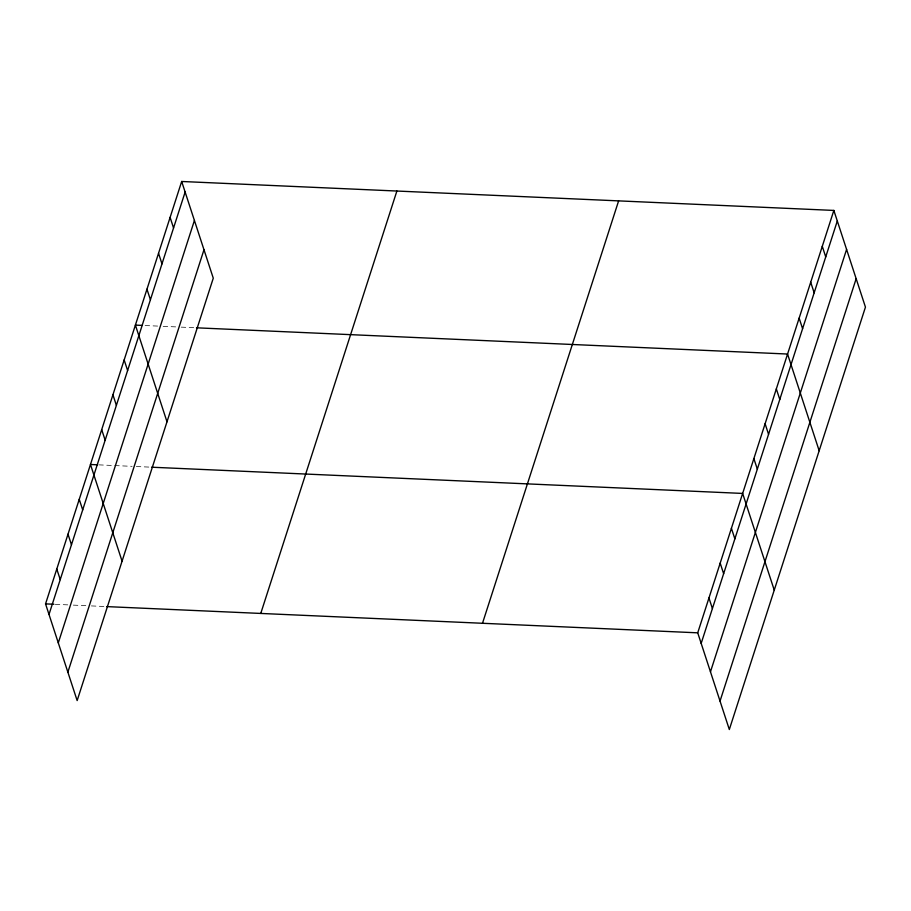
<?xml version="1.0" encoding="UTF-8"?>
<svg xmlns="http://www.w3.org/2000/svg" width="911" height="911" viewBox="0 0 911 911"><rect width="100%" height="100%" fill="white"/><g stroke="black" fill="none" stroke-linecap="round" stroke-linejoin="round"><path stroke-width="0.68" stroke-dasharray="4.55 3.42" d="M145.111 325.534L157.614 326.081M163.16 326.332L177.053 326.947M181.209 327.129L196.491 327.812M98.798 464.861L132.129 466.341M136.297 466.523L150.178 467.138M55.275 604.312L67.767 604.87M73.324 605.12L87.205 605.735M91.373 605.917L105.255 606.532"/><path stroke-width="1.37" d="M181.676 181.483L213.276 278.174L77.15 700.57L45.55 603.879L181.676 181.483L833.85 210.43L865.45 307.121L729.324 729.517L697.724 632.826L833.85 210.43M49 614.458L185.127 192.05M58.293 642.87L194.419 220.473M67.87 672.159L203.984 249.751M260.762 613.433L396.889 191.037M482.5 623.272L618.626 200.875M701.174 643.394L837.3 220.997M710.466 671.817L846.592 249.409M720.032 701.094L856.158 278.698M142.332 325.409L135.397 325.102L166.998 421.793M196.491 327.812L787.559 354.037L819.171 450.729M97.409 464.804L90.474 464.496L122.074 561.176M151.568 467.206L742.647 493.432L774.248 590.123M45.55 603.879L53.886 604.255M106.644 606.601L697.724 632.826M822.28 246.334L825.73 256.902M810.71 282.239L814.161 292.807M799.141 318.144L802.591 328.712M776.331 388.895L779.793 399.462M765.103 423.74L768.554 434.308M753.875 458.586L757.326 469.154M731.408 528.289L734.87 538.856M720.18 563.135L723.641 573.702M708.952 597.98L712.402 608.548M170.106 217.387L173.557 227.955M158.537 253.292L161.987 263.86M146.967 289.197L150.417 299.765M124.158 359.947L127.62 370.515M112.93 394.793L116.392 405.361M101.702 429.639L105.152 440.207M79.246 499.342L82.696 509.909M68.006 534.188L71.468 544.755M56.778 569.033L60.24 579.601"/></g></svg>
